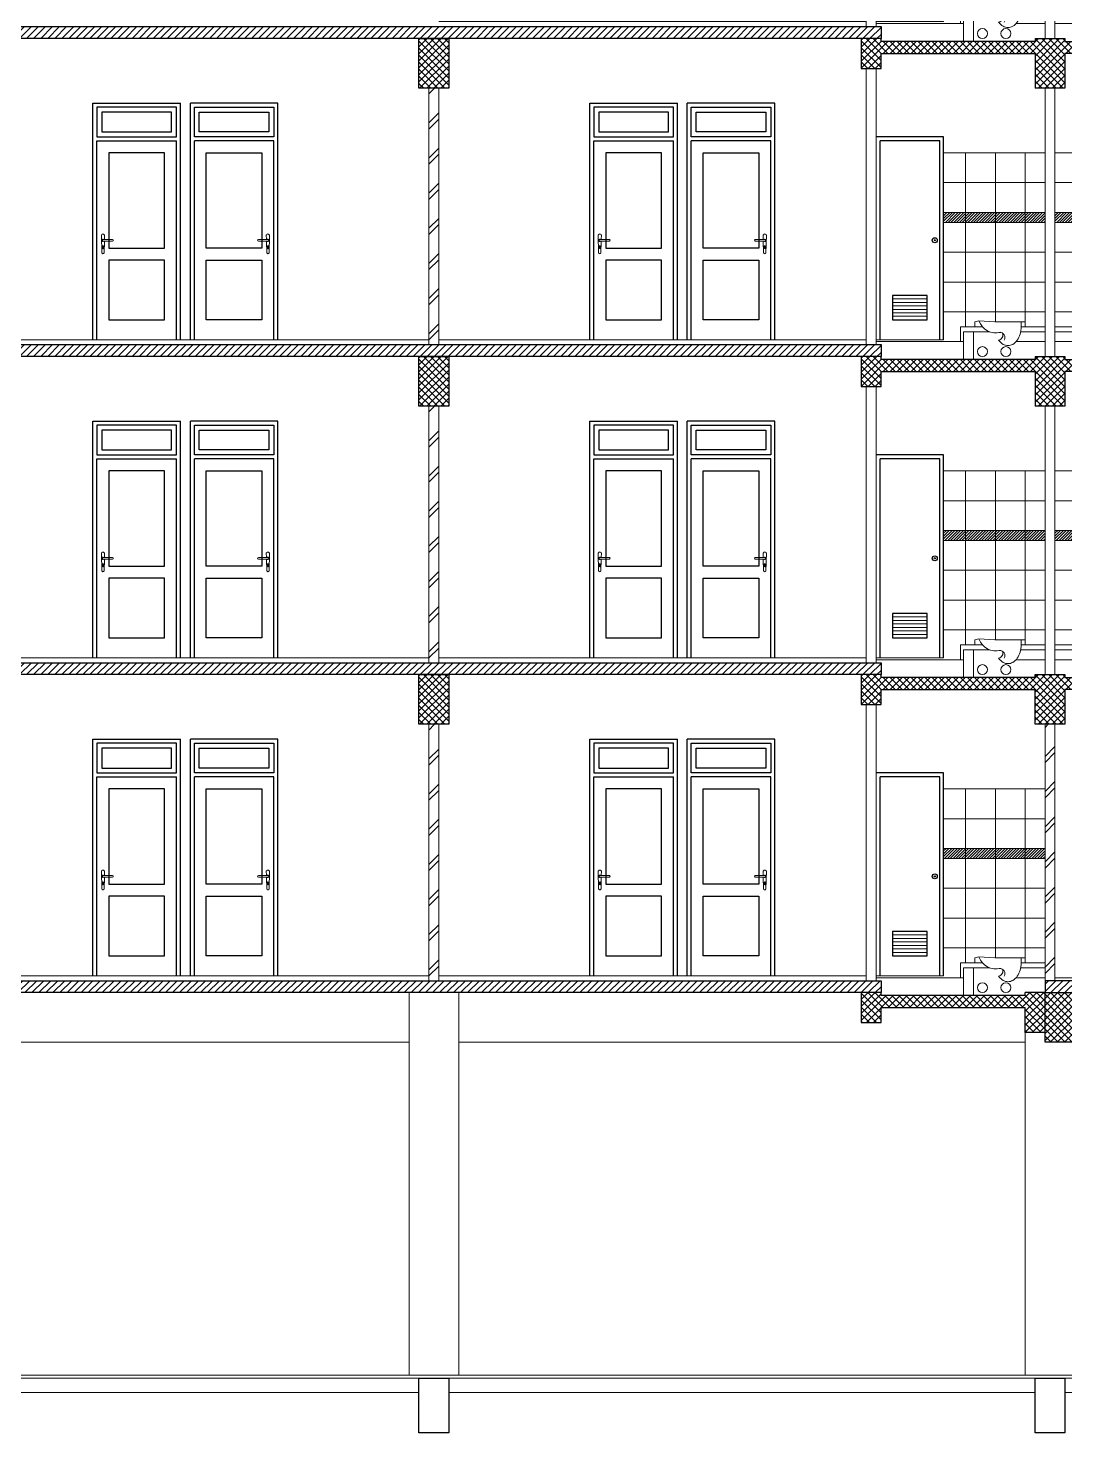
# Model space of a CAD drawing. Header units: millimetres. Extents: x -16 to 103, y -17 to 67.
# Drawn here: x 20.72 to 31.15, y -0.57 to 13.56 of the extents above; entities that cross this region are included whole.
import ezdxf

# ---------------------------------------------------------------- set-up
doc = ezdxf.new("R2010")
doc.units = ezdxf.units.MM
for name, color, linetype, lineweight in [('ars', 11, 'Continuous', 0), ('BLK', 1, 'Continuous', 30), ('lan', 7, 'Continuous', 15), ('SANITAIR', 15, 'Continuous', 9), ('tem', 5, 'Continuous', 20)]:
    doc.layers.add(name, color=color, linetype=linetype, lineweight=lineweight)
doc.layers.add('Kusen', color=30, linetype='Continuous')
pattern_1 = [(45, (0, 0), (-0.03535534, 0.03535534), []), (135, (0, 0), (-0.03535534, -0.03535534), [])]
pattern_2 = [(45, (0, 0), (-0.03535534, 0.03535534), [])]
pattern_3 = [(45, (0, 3.2), (-0.03535534, 0.03535534), []), (135, (0, 3.2), (-0.03535534, -0.03535534), [])]
pattern_4 = [(45, (0, 6.4), (-0.03535534, 0.03535534), []), (135, (0, 6.4), (-0.03535534, -0.03535534), [])]

# ---------------------------------------------------------------- blocks, each defined once
blk = doc.blocks.new('GAGANG PINTU')
at = {"ltscale": 0.2}
for points in [[(1350.091, 1379.836), (1350.09, 1379.884), (1350.094, 1379.884, -0.666667), (1350.118, 1379.884), (1350.122, 1379.884), (1350.118, 1379.7), (1350.114, 1379.7, -1), (1350.098, 1379.7), (1350.094, 1379.7), (1350.091, 1379.82)], [(1350.01, 1379.82, -1), (1350.01, 1379.836), (1350.106, 1379.836, -1), (1350.106, 1379.82), (1350.01, 1379.82)]]:
    blk.add_lwpolyline(points, format="xyb", dxfattribs=at)
at = {"lineweight": 0, "ltscale": 0.2}
blk.add_lwpolyline([(1350.102, 1379.758, -3.732051), (1350.11, 1379.758), (1350.11, 1379.748, -1), (1350.102, 1379.748), (1350.102, 1379.758)], format="xyb", dxfattribs=at)
blk.add_lwpolyline([(1350.105, 1379.768), (1350.107, 1379.768), (1350.107, 1379.76), (1350.105, 1379.76)], close=True, dxfattribs=at)
blk.add_circle((1350.106, 1379.764), 0.0072, dxfattribs=at)
blk.add_arc((1350.106, 1379.828), 0.012, 221.8103, 138.1897, dxfattribs=at)
blk = doc.blocks.new('Sswc2')
for p, q in [((-0.465, 0.01), (-0.505, 0)), ((-0.505, -0.05), (-0.505, 0)), ((-0.306, 0), (-0.465, 0.01)), ((-0.306, 0), (0, 0)), ((-0.04, 0), (-0.04, -0.05)), ((0, 0), (0, -0.05)), ((-0.433, -0.05), (-0.505, -0.05)), ((-0.04, -0.05), (0, -0.05))]:
    blk.add_line(p, q)
blk.add_lwpolyline([(-0.04, -0.05, -0.070615), (-0.051, -0.125, -0.082272), (-0.079, -0.184, -0.106848), (-0.125, -0.227, -0.134472), (-0.173, -0.24, -0.134472), (-0.221, -0.227, -0.106848), (-0.267, -0.184, -0.006572)], format="xyb")
for centre, radius, start, end in [((-0.294, 0.069), 0.181, 199.1507, 284.8781), ((-0.277, -0.131), 0.0539, 281.0512, 16.0423), ((-0.254, -0.159), 0.0509, 329.5758, 97.5426)]:
    blk.add_arc(centre, radius, start, end)
blk = doc.blocks.new('typikal-1')
at = {"layer": 'ars', "linetype": 'ByBlock'}
h = blk.add_hatch(dxfattribs=at)
h.set_pattern_fill('_USER', color=256, scale=0.02, angle=45, pattern_type=0)
h.set_pattern_definition([(45, (-15.215, -6.97), (-0.014142136, 0.014142136), [])])
h.paths.add_polyline_path([(6.15, 1.23), (6.15, 1.33), (5.13, 1.33), (5.13, 1.23)])
h = blk.add_hatch(dxfattribs=at)
h.set_pattern_fill('_USER', color=256, scale=0.02, angle=45, pattern_type=0)
h.set_pattern_definition([(45, (-14.095, -6.97), (-0.014142136, 0.014142136), [])])
h.paths.add_polyline_path([(7.27, 1.23), (7.27, 1.33), (6.25, 1.33), (6.25, 1.23)])
at = {"layer": 'ars'}
for p, q in [((5.13, 1.93), (6.15, 1.93)), ((5.35, 0.18), (5.35, 1.93)), ((5.65, 0.23), (5.65, 1.93)), ((5.95, 0.18), (5.95, 1.93)), ((6.25, 0.18), (6.25, 1.93)), ((6.25, 1.93), (7.27, 1.93)), ((6.45, 0.18), (6.45, 1.93)), ((6.75, 0.23), (6.75, 1.93)), ((7.05, 0.18), (7.05, 1.93)), ((5.13, 1.63), (6.15, 1.63)), ((6.25, 1.63), (7.27, 1.63)), ((5.13, 1.33), (6.15, 1.33)), ((6.25, 1.33), (7.27, 1.33)), ((5.13, 1.23), (6.15, 1.23)), ((6.25, 1.23), (7.27, 1.23)), ((5.13, 0.93), (6.15, 0.93)), ((6.25, 0.93), (7.27, 0.93)), ((5.13, 0.63), (6.15, 0.63)), ((6.25, 0.63), (7.27, 0.63)), ((4.615, 0.46), (4.965, 0.46)), ((4.615, 0.425), (4.965, 0.425)), ((7.785, 0.46), (7.435, 0.46)), ((7.785, 0.425), (7.435, 0.425)), ((4.615, 0.39), (4.965, 0.39)), ((4.615, 0.355), (4.965, 0.355)), ((4.615, 0.32), (4.965, 0.32)), ((4.615, 0.285), (4.965, 0.285)), ((5.13, 0.33), (6.15, 0.33)), ((6.25, 0.33), (7.27, 0.33)), ((7.785, 0.39), (7.435, 0.39)), ((7.785, 0.355), (7.435, 0.355)), ((7.785, 0.32), (7.435, 0.32)), ((7.785, 0.285), (7.435, 0.285))]:
    blk.add_line(p, q, dxfattribs=at)
at = {"layer": 'BLK'}
for p, q in [((6.05, 3.08), (6.35, 3.08)), ((6.35, 2.58), (6.05, 2.58))]:
    blk.add_line(p, q, dxfattribs=at)
for points in [[(6.05, 3.08), (6.05, 3.05), (4.5, 3.05), (4.5, 3.08), (4.3, 3.08), (4.3, 2.78), (4.5, 2.78), (4.5, 2.93), (6.05, 2.93), (6.05, 2.58)], [(6.35, 3.08), (6.35, 3.05), (7.9, 3.05), (7.9, 3.08), (8.1, 3.08), (8.1, 2.78), (7.9, 2.78), (7.9, 2.93), (6.35, 2.93), (6.35, 2.58)]]:
    blk.add_lwpolyline(points, dxfattribs=at)
at = {"layer": 'Kusen'}
for p, q in [((1.57, 0.05), (1.57, 2.43)), ((1.57, 2.43), (2.45, 2.43)), ((2.45, 0.05), (2.45, 2.43)), ((3.43, 2.43), (2.55, 2.43)), ((2.55, 0.05), (2.55, 2.43)), ((3.43, 0.05), (3.43, 2.43)), ((8.97, 0.05), (8.97, 2.43)), ((8.97, 2.43), (9.85, 2.43)), ((9.85, 0.05), (9.85, 2.43)), ((10.83, 2.43), (9.95, 2.43)), ((9.95, 0.05), (9.95, 2.43)), ((10.83, 0.05), (10.83, 2.43)), ((1.61, 0.05), (1.61, 2.05)), ((1.61, 2.05), (2.41, 2.05)), ((2.41, 0.05), (2.41, 2.05)), ((2.59, 0.05), (2.59, 2.05)), ((3.39, 2.05), (2.59, 2.05)), ((3.39, 0.05), (3.39, 2.05)), ((5.13, 2.09), (4.45, 2.09)), ((4.49, 0.05), (4.49, 2.05)), ((5.09, 2.05), (4.49, 2.05)), ((5.09, 0.05), (5.09, 2.05)), ((5.13, 0.05), (5.13, 2.09)), ((7.27, 0.05), (7.27, 2.09)), ((7.27, 2.09), (7.95, 2.09)), ((7.31, 0.05), (7.31, 2.05)), ((7.31, 2.05), (7.91, 2.05)), ((7.91, 0.05), (7.91, 2.05)), ((9.01, 0.05), (9.01, 2.05)), ((9.01, 2.05), (9.81, 2.05)), ((9.81, 0.05), (9.81, 2.05)), ((9.99, 0.05), (9.99, 2.05)), ((10.79, 2.05), (9.99, 2.05)), ((10.79, 0.05), (10.79, 2.05))]:
    blk.add_line(p, q, dxfattribs=at)
for points in [[(2.41, 2.39), (1.61, 2.39), (1.61, 2.09), (2.41, 2.09)], [(2.36, 2.34), (1.66, 2.34), (1.66, 2.14), (2.36, 2.14)], [(2.59, 2.39), (3.39, 2.39), (3.39, 2.09), (2.59, 2.09)], [(2.64, 2.34), (3.34, 2.34), (3.34, 2.14), (2.64, 2.14)], [(9.81, 2.39), (9.01, 2.39), (9.01, 2.09), (9.81, 2.09)], [(9.76, 2.34), (9.06, 2.34), (9.06, 2.14), (9.76, 2.14)], [(9.99, 2.39), (10.79, 2.39), (10.79, 2.09), (9.99, 2.09)], [(10.04, 2.34), (10.74, 2.34), (10.74, 2.14), (10.04, 2.14)], [(1.73, 1.93), (1.73, 0.97), (2.29, 0.97), (2.29, 1.93)], [(3.27, 1.93), (3.27, 0.97), (2.71, 0.97), (2.71, 1.93)], [(9.13, 1.93), (9.13, 0.97), (9.69, 0.97), (9.69, 1.93)], [(10.67, 1.93), (10.67, 0.97), (10.11, 0.97), (10.11, 1.93)], [(1.73, 0.85), (1.73, 0.25), (2.29, 0.25), (2.29, 0.85)], [(3.27, 0.85), (3.27, 0.25), (2.71, 0.25), (2.71, 0.85)], [(9.13, 0.85), (9.13, 0.25), (9.69, 0.25), (9.69, 0.85)], [(10.67, 0.85), (10.67, 0.25), (10.11, 0.25), (10.11, 0.85)], [(4.615, 0.25), (4.965, 0.25), (4.965, 0.495), (4.615, 0.495)], [(7.785, 0.25), (7.435, 0.25), (7.435, 0.495), (7.785, 0.495)]]:
    blk.add_lwpolyline(points, close=True, dxfattribs=at)
for centre, radius in [((5.04, 1.05), 0.025), ((5.04, 1.05), 0.005), ((7.36, 1.05), 0.025), ((7.36, 1.05), 0.005)]:
    blk.add_circle(centre, radius, dxfattribs=at)
at = {"layer": 'lan'}
for p, q in [((5.3, 0.03), (5.3, 0.18)), ((5.3, 0.18), (5.52, 0.18)), ((5.91, 0.18), (6.15, 0.18)), ((6.15, 0.18), (5.95, 0.18)), ((6.49, 0.18), (6.25, 0.18)), ((6.25, 0.18), (6.45, 0.18)), ((7.1, 0.18), (6.88, 0.18)), ((7.1, 0.03), (7.1, 0.18)), ((0.05, 0.05), (4.35, 0.05)), ((4.45, 0.05), (5.13, 0.05)), ((4.45, 0.03), (5.33, 0.03)), ((5.43, 0.13), (5.592, 0.13)), ((5.858, 0.03), (6.15, 0.03)), ((5.905, 0.13), (6.15, 0.13)), ((6.15, 0.13), (5.95, 0.13)), ((6.15, 0.03), (5.95, 0.03)), ((6.495, 0.13), (6.25, 0.13)), ((6.25, 0.13), (6.45, 0.13)), ((6.542, 0.03), (6.25, 0.03)), ((6.25, 0.03), (6.45, 0.03)), ((6.97, 0.13), (6.808, 0.13)), ((7.95, 0.03), (7.07, 0.03)), ((7.95, 0.05), (7.27, 0.05)), ((12.35, 0.05), (8.05, 0.05))]:
    blk.add_line(p, q, dxfattribs=at)
for centre in [(5.52, -0.07), (5.756, -0.07), (6.644, -0.07), (6.88, -0.07)]:
    blk.add_circle(centre, 0.05, dxfattribs=at)
at = {"layer": 'tem'}
for p, q in [((4.35, 2.78), (4.35, 0)), ((4.45, 0), (4.45, 2.78)), ((7.95, 0), (7.95, 2.78)), ((8.05, 2.78), (8.05, 0)), ((6.15, 2.58), (6.15, -0.12)), ((6.25, -0.12), (6.25, 2.58)), ((5.33, -0.15), (5.33, 0.13)), ((5.33, 0.13), (5.43, 0.13)), ((5.43, -0.15), (5.43, 0.13)), ((6.97, -0.15), (6.97, 0.13)), ((7.07, 0.13), (6.97, 0.13)), ((7.07, -0.15), (7.07, 0.13))]:
    blk.add_line(p, q, dxfattribs=at)
at = {"layer": 'ars', "extrusion": (0, 0, -1), "zscale": -1, "rotation": 359.9999927123874}
for p in [(-1351.776, -1378.778), (-1359.176, -1378.778)]:
    blk.add_blockref('GAGANG PINTU', p, dxfattribs=at)
at = {"layer": 'ars', "extrusion": (0, 0, -1), "xscale": -1, "zscale": -1, "rotation": 7.287612593387394e-06}
for p in [(1346.776, -1378.778), (1339.376, -1378.778)]:
    blk.add_blockref('GAGANG PINTU', p, dxfattribs=at)
at = {"layer": 'SANITAIR'}
blk.add_blockref('Sswc2', (5.95, 0.23), dxfattribs=at)
at = {"layer": 'SANITAIR', "xscale": -1}
blk.add_blockref('Sswc2', (6.45, 0.23), dxfattribs=at)

msp = doc.modelspace()

# ---------------------------------------------------------------- hatches: boundary and pattern name
at = {"layer": 'ars'}
h = msp.add_hatch(dxfattribs=at)
h.set_pattern_fill('_USER', color=256, scale=0.05, angle=45, pattern_type=0)
h.set_pattern_definition([(45, (0, 6.4), (-0.03535534, 0.03535534), [])])
h.paths.add_polyline_path([(29.3, 13.455), (20.3, 13.455), (20.3, 13.575), (29.3, 13.575)])
h = msp.add_hatch(dxfattribs=at)
h.set_pattern_fill('_USER', color=256, scale=0.05, angle=45, double=1, pattern_type=0)
h.set_pattern_definition(pattern_4)
h.paths.add_polyline_path([(24.95, 13.455), (24.65, 13.455), (24.65, 12.955), (24.95, 12.955)])
h = msp.add_hatch(dxfattribs=at)
h.set_pattern_fill('_USER', color=256, scale=0.05, angle=45, double=1, pattern_type=0)
h.set_pattern_definition(pattern_4)
h.paths.add_polyline_path([(29.1, 13.455), (29.3, 13.455), (29.3, 13.425), (30.85, 13.425), (30.85, 13.455), (31.15, 13.455), (31.15, 13.425), (32.7, 13.425), (32.7, 13.455), (32.9, 13.455), (32.9, 13.155), (32.7, 13.155), (32.7, 13.305), (31.15, 13.305), (31.15, 12.955), (30.85, 12.955), (30.85, 13.305), (29.3, 13.305), (29.3, 13.155), (29.1, 13.155)])
h = msp.add_hatch(dxfattribs=at)
h.set_pattern_fill('TEMBOK', color=256, scale=0.25)
h.set_pattern_definition([(45, (37.2, 9.5), (-0.1767767, 0.1767767), []), (45, (37.2625, 9.5), (-0.1767767, 0.1767767), [])])
h.paths.add_polyline_path([(24.75, 12.955), (24.85, 12.955), (24.85, 10.375), (24.75, 10.375)])
h = msp.add_hatch(dxfattribs=at)
h.set_pattern_fill('_USER', color=256, scale=0.05, angle=45, pattern_type=0)
h.set_pattern_definition([(45, (0, 3.2), (-0.03535534, 0.03535534), [])])
h.paths.add_polyline_path([(29.3, 10.255), (20.3, 10.255), (20.3, 10.375), (29.3, 10.375)])
h = msp.add_hatch(dxfattribs=at)
h.set_pattern_fill('_USER', color=256, scale=0.05, angle=45, double=1, pattern_type=0)
h.set_pattern_definition(pattern_3)
h.paths.add_polyline_path([(24.95, 10.255), (24.65, 10.255), (24.65, 9.755), (24.95, 9.755)])
h = msp.add_hatch(dxfattribs=at)
h.set_pattern_fill('_USER', color=256, scale=0.05, angle=45, double=1, pattern_type=0)
h.set_pattern_definition(pattern_3)
h.paths.add_polyline_path([(29.1, 10.255), (29.3, 10.255), (29.3, 10.225), (30.85, 10.225), (30.85, 10.255), (31.15, 10.255), (31.15, 10.225), (32.7, 10.225), (32.7, 10.255), (32.9, 10.255), (32.9, 9.955), (32.7, 9.955), (32.7, 10.105), (31.15, 10.105), (31.15, 9.755), (30.85, 9.755), (30.85, 10.105), (29.3, 10.105), (29.3, 9.955), (29.1, 9.955)])
h = msp.add_hatch(dxfattribs=at)
h.set_pattern_fill('TEMBOK', color=256, scale=0.25)
h.set_pattern_definition([(45, (37.2, 6.3), (-0.1767767, 0.1767767), []), (45, (37.2625, 6.3), (-0.1767767, 0.1767767), [])])
h.paths.add_polyline_path([(24.75, 9.755), (24.85, 9.755), (24.85, 7.175), (24.75, 7.175)])
h = msp.add_hatch(dxfattribs=at)
h.set_pattern_fill('_USER', color=256, scale=0.05, angle=45, pattern_type=0)
h.set_pattern_definition(pattern_2)
h.paths.add_polyline_path([(29.3, 7.055), (20.3, 7.055), (20.3, 7.175), (29.3, 7.175)])
h = msp.add_hatch(dxfattribs=at)
h.set_pattern_fill('_USER', color=256, scale=0.05, angle=45, double=1, pattern_type=0)
h.set_pattern_definition(pattern_1)
h.paths.add_polyline_path([(24.95, 7.055), (24.65, 7.055), (24.65, 6.555), (24.95, 6.555)])
h = msp.add_hatch(dxfattribs=at)
h.set_pattern_fill('_USER', color=256, scale=0.05, angle=45, double=1, pattern_type=0)
h.set_pattern_definition(pattern_1)
h.paths.add_polyline_path([(29.1, 7.055), (29.3, 7.055), (29.3, 7.025), (30.85, 7.025), (30.85, 7.055), (31.15, 7.055), (31.15, 7.025), (32.7, 7.025), (32.7, 7.055), (32.9, 7.055), (32.9, 6.755), (32.7, 6.755), (32.7, 6.905), (31.15, 6.905), (31.15, 6.555), (30.85, 6.555), (30.85, 6.905), (29.3, 6.905), (29.3, 6.755), (29.1, 6.755)])
h = msp.add_hatch(dxfattribs=at)
h.set_pattern_fill('TEMBOK', color=256, scale=0.25)
h.set_pattern_definition([(45, (37.2, 3.1), (-0.1767767, 0.1767767), []), (45, (37.2625, 3.1), (-0.1767767, 0.1767767), [])])
h.paths.add_polyline_path([(24.75, 6.555), (24.85, 6.555), (24.85, 3.975), (24.75, 3.975)])
h = msp.add_hatch(dxfattribs=at)
h.set_pattern_fill('TEMBOK', color=256, scale=0.25)
h.set_pattern_definition([(45, (31, 3.1), (-0.176777, 0.176777), []), (45, (31.0625, 3.1), (-0.176777, 0.176777), [])])
h.paths.add_polyline_path([(30.95, 6.555), (31.05, 6.555), (31.05, 3.975), (30.95, 3.975)])
at = {"layer": 'ars', "linetype": 'ByBlock'}
h = msp.add_hatch(dxfattribs=at)
h.set_pattern_fill('_USER', color=256, scale=0.02, angle=45, pattern_type=0)
h.set_pattern_definition([(45, (-15.215, -6.97), (-0.014142136, 0.014142136), [])])
h.paths.add_polyline_path([(30.95, 5.205), (30.95, 5.305), (29.93, 5.305), (29.93, 5.205)])
at = {"layer": 'ars'}
h = msp.add_hatch(dxfattribs=at)
h.set_pattern_fill('_USER', color=256, scale=0.05, angle=45, pattern_type=0)
h.set_pattern_definition(pattern_2)
h.paths.add_polyline_path([(29.3, 3.855), (20.3, 3.855), (20.3, 3.975), (29.3, 3.975)])
h = msp.add_hatch(dxfattribs=at)
h.set_pattern_fill('_USER', color=256, scale=0.05, angle=45, pattern_type=0)
h.set_pattern_definition(pattern_2)
h.paths.add_polyline_path([(30.95, 3.855), (43.45, 3.855), (43.45, 3.975), (30.95, 3.975)])
h = msp.add_hatch(dxfattribs=at)
h.set_pattern_fill('_USER', color=256, scale=0.05, angle=45, double=1, pattern_type=0)
h.set_pattern_definition(pattern_1)
h.paths.add_polyline_path([(29.1, 3.855), (29.3, 3.855), (29.3, 3.825), (30.75, 3.825), (30.75, 3.855), (30.95, 3.855), (30.95, 3.735), (30.95, 3.455), (30.75, 3.455), (30.75, 3.705), (29.3, 3.705), (29.3, 3.555), (29.1, 3.555)])
h = msp.add_hatch(dxfattribs=at)
h.set_pattern_fill('_USER', color=256, scale=0.05, angle=45, double=1, pattern_type=0)
h.set_pattern_definition(pattern_1)
h.paths.add_polyline_path([(30.95, 3.855), (30.95, 3.355), (31.25, 3.355), (31.25, 3.855)])

# ---------------------------------------------------------------- linework, layer by layer
for p, q in [((29.93, 5.905), (30.95, 5.905)), ((30.15, 4.155), (30.15, 5.905)), ((30.45, 4.205), (30.45, 5.905)), ((30.75, 4.155), (30.75, 5.905)), ((29.93, 5.605), (30.95, 5.605)), ((29.93, 5.305), (30.95, 5.305)), ((29.93, 5.205), (30.95, 5.205)), ((29.93, 4.905), (30.95, 4.905)), ((29.93, 4.605), (30.95, 4.605)), ((29.415, 4.435), (29.765, 4.435)), ((29.415, 4.4), (29.765, 4.4)), ((29.415, 4.365), (29.765, 4.365)), ((29.415, 4.33), (29.765, 4.33)), ((29.415, 4.295), (29.765, 4.295)), ((29.415, 4.26), (29.765, 4.26)), ((29.93, 4.305), (30.95, 4.305))]:
    msp.add_line(p, q, dxfattribs=at)
at = {"layer": 'BLK'}
for p, q in [((30.85, 7.025), (30.85, 7.055)), ((30.85, 7.055), (31.15, 7.055)), ((31.15, 7.055), (31.15, 7.025)), ((30.85, 6.555), (30.85, 6.905)), ((31.15, 6.905), (31.15, 6.555)), ((31.15, 6.555), (30.85, 6.555)), ((30.75, 3.825), (29.3, 3.825)), ((30.75, 3.825), (29.3, 3.825)), ((30.95, 3.735), (30.95, 3.855)), ((29.3, 3.705), (30.75, 3.705))]:
    msp.add_line(p, q, dxfattribs=at)
at = {"layer": 'BLK', "linetype": 'Continuous', "ltscale": 2}
for p, q in [((29.1, 3.855), (29.1, 3.555)), ((29.3, 3.825), (29.3, 3.855)), ((29.3, 3.825), (29.3, 3.855)), ((30.75, 3.825), (30.75, 3.855)), ((30.95, 3.855), (30.75, 3.855)), ((30.75, 3.825), (30.75, 3.855)), ((30.95, 3.855), (30.75, 3.855)), ((29.3, 3.555), (29.3, 3.705)), ((30.75, 3.455), (30.75, 3.705)), ((29.1, 3.555), (29.3, 3.555)), ((30.95, 3.455), (30.75, 3.455))]:
    msp.add_line(p, q, dxfattribs=at)
at = {"layer": 'BLK'}
for points in [[(29.3, 13.455), (20.3, 13.455), (20.3, 13.575), (29.3, 13.575)], [(24.95, 12.955), (24.65, 12.955), (24.65, 13.455), (24.95, 13.455)], [(29.3, 10.255), (20.3, 10.255), (20.3, 10.375), (29.3, 10.375)], [(24.95, 9.755), (24.65, 9.755), (24.65, 10.255), (24.95, 10.255)], [(29.3, 7.055), (20.3, 7.055), (20.3, 7.175), (29.3, 7.175)], [(24.95, 6.555), (24.65, 6.555), (24.65, 7.055), (24.95, 7.055)], [(29.3, 3.855), (20.3, 3.855), (20.3, 3.975), (29.3, 3.975)], [(30.95, 3.855), (43.45, 3.855), (43.45, 3.975), (30.95, 3.975)], [(31.25, 3.355), (30.95, 3.355), (30.95, 3.855), (31.25, 3.855)]]:
    msp.add_lwpolyline(points, close=True, dxfattribs=at)
for points in [[(30.85, 7.025), (29.3, 7.025), (29.3, 7.055), (29.1, 7.055), (29.1, 6.755), (29.3, 6.755), (29.3, 6.905), (30.85, 6.905)], [(31.15, 7.025), (32.7, 7.025), (32.7, 7.055), (32.9, 7.055), (32.9, 6.755), (32.7, 6.755), (32.7, 6.905), (31.15, 6.905)]]:
    msp.add_lwpolyline(points, dxfattribs=at)
at = {"layer": 'BLK', "ltscale": 2}
for points in [[(24.95, -0.575), (24.65, -0.575), (24.65, -0.025), (24.95, -0.025)], [(31.15, -0.575), (30.85, -0.575), (30.85, -0.025), (31.15, -0.025)]]:
    msp.add_lwpolyline(points, close=True, dxfattribs=at)
at = {"layer": 'Kusen'}
for p, q in [((21.37, 10.425), (21.37, 12.805)), ((21.37, 12.805), (22.25, 12.805)), ((22.25, 10.425), (22.25, 12.805)), ((23.23, 12.805), (22.35, 12.805)), ((22.35, 10.425), (22.35, 12.805)), ((23.23, 10.425), (23.23, 12.805)), ((21.41, 10.425), (21.41, 12.425)), ((21.41, 12.425), (22.21, 12.425)), ((22.21, 10.425), (22.21, 12.425)), ((22.39, 10.425), (22.39, 12.425)), ((23.19, 12.425), (22.39, 12.425)), ((23.19, 10.425), (23.19, 12.425)), ((21.37, 7.225), (21.37, 9.605)), ((21.37, 9.605), (22.25, 9.605)), ((22.25, 7.225), (22.25, 9.605)), ((23.23, 9.605), (22.35, 9.605)), ((22.35, 7.225), (22.35, 9.605)), ((23.23, 7.225), (23.23, 9.605)), ((21.41, 7.225), (21.41, 9.225)), ((21.41, 9.225), (22.21, 9.225)), ((22.21, 7.225), (22.21, 9.225)), ((22.39, 7.225), (22.39, 9.225)), ((23.19, 9.225), (22.39, 9.225)), ((23.19, 7.225), (23.19, 9.225)), ((21.37, 4.025), (21.37, 6.405)), ((21.37, 6.405), (22.25, 6.405)), ((22.25, 4.025), (22.25, 6.405)), ((23.23, 6.405), (22.35, 6.405)), ((22.35, 4.025), (22.35, 6.405)), ((23.23, 4.025), (23.23, 6.405)), ((26.37, 4.025), (26.37, 6.405)), ((26.37, 6.405), (27.25, 6.405)), ((27.25, 4.025), (27.25, 6.405)), ((28.23, 6.405), (27.35, 6.405)), ((27.35, 4.025), (27.35, 6.405)), ((28.23, 4.025), (28.23, 6.405)), ((21.41, 4.025), (21.41, 6.025)), ((21.41, 6.025), (22.21, 6.025)), ((22.21, 4.025), (22.21, 6.025)), ((22.39, 4.025), (22.39, 6.025)), ((23.19, 6.025), (22.39, 6.025)), ((23.19, 4.025), (23.19, 6.025)), ((26.41, 4.025), (26.41, 6.025)), ((26.41, 6.025), (27.21, 6.025)), ((27.21, 4.025), (27.21, 6.025)), ((27.39, 4.025), (27.39, 6.025)), ((28.19, 6.025), (27.39, 6.025)), ((28.19, 4.025), (28.19, 6.025)), ((29.93, 6.065), (29.25, 6.065)), ((29.29, 4.025), (29.29, 6.025)), ((29.89, 6.025), (29.29, 6.025)), ((29.89, 4.025), (29.89, 6.025)), ((29.93, 4.025), (29.93, 6.065))]:
    msp.add_line(p, q, dxfattribs=at)
for points in [[(22.21, 12.765), (21.41, 12.765), (21.41, 12.465), (22.21, 12.465)], [(22.39, 12.765), (23.19, 12.765), (23.19, 12.465), (22.39, 12.465)], [(22.16, 12.715), (21.46, 12.715), (21.46, 12.515), (22.16, 12.515)], [(22.44, 12.715), (23.14, 12.715), (23.14, 12.515), (22.44, 12.515)], [(21.53, 12.305), (21.53, 11.345), (22.09, 11.345), (22.09, 12.305)], [(23.07, 12.305), (23.07, 11.345), (22.51, 11.345), (22.51, 12.305)], [(21.53, 11.225), (21.53, 10.625), (22.09, 10.625), (22.09, 11.225)], [(23.07, 11.225), (23.07, 10.625), (22.51, 10.625), (22.51, 11.225)], [(22.21, 9.565), (21.41, 9.565), (21.41, 9.265), (22.21, 9.265)], [(22.16, 9.515), (21.46, 9.515), (21.46, 9.315), (22.16, 9.315)], [(22.39, 9.565), (23.19, 9.565), (23.19, 9.265), (22.39, 9.265)], [(22.44, 9.515), (23.14, 9.515), (23.14, 9.315), (22.44, 9.315)], [(21.53, 9.105), (21.53, 8.145), (22.09, 8.145), (22.09, 9.105)], [(23.07, 9.105), (23.07, 8.145), (22.51, 8.145), (22.51, 9.105)], [(21.53, 8.025), (21.53, 7.425), (22.09, 7.425), (22.09, 8.025)], [(23.07, 8.025), (23.07, 7.425), (22.51, 7.425), (22.51, 8.025)], [(22.21, 6.365), (21.41, 6.365), (21.41, 6.065), (22.21, 6.065)], [(22.39, 6.365), (23.19, 6.365), (23.19, 6.065), (22.39, 6.065)], [(27.21, 6.365), (26.41, 6.365), (26.41, 6.065), (27.21, 6.065)], [(27.39, 6.365), (28.19, 6.365), (28.19, 6.065), (27.39, 6.065)], [(22.16, 6.315), (21.46, 6.315), (21.46, 6.115), (22.16, 6.115)], [(22.44, 6.315), (23.14, 6.315), (23.14, 6.115), (22.44, 6.115)], [(27.16, 6.315), (26.46, 6.315), (26.46, 6.115), (27.16, 6.115)], [(27.44, 6.315), (28.14, 6.315), (28.14, 6.115), (27.44, 6.115)], [(21.53, 5.905), (21.53, 4.945), (22.09, 4.945), (22.09, 5.905)], [(23.07, 5.905), (23.07, 4.945), (22.51, 4.945), (22.51, 5.905)], [(26.53, 5.905), (26.53, 4.945), (27.09, 4.945), (27.09, 5.905)], [(28.07, 5.905), (28.07, 4.945), (27.51, 4.945), (27.51, 5.905)], [(21.53, 4.825), (21.53, 4.225), (22.09, 4.225), (22.09, 4.825)], [(23.07, 4.825), (23.07, 4.225), (22.51, 4.225), (22.51, 4.825)], [(26.53, 4.825), (26.53, 4.225), (27.09, 4.225), (27.09, 4.825)], [(28.07, 4.825), (28.07, 4.225), (27.51, 4.225), (27.51, 4.825)], [(29.415, 4.225), (29.765, 4.225), (29.765, 4.47), (29.415, 4.47)]]:
    msp.add_lwpolyline(points, close=True, dxfattribs=at)
for radius in [0.025, 0.005]:
    msp.add_circle((29.84, 5.025), radius, dxfattribs=at)
at = {"layer": 'lan'}
for p, q in [((24.75, 10.425), (20.45, 10.425)), ((24.75, 7.225), (20.45, 7.225)), ((30.1, 4.005), (30.1, 4.155)), ((30.1, 4.155), (30.3199, 4.155)), ((30.23, 4.105), (30.3918, 4.105)), ((30.7053, 4.105), (30.95, 4.105)), ((30.71, 4.155), (30.95, 4.155)), ((24.75, 4.025), (20.45, 4.025)), ((24.85, 4.025), (29.15, 4.025)), ((29.25, 4.025), (29.93, 4.025)), ((29.25, 4.005), (30.13, 4.005)), ((30.6585, 4.005), (30.95, 4.005)), ((31.05, 4.005), (43.35, 4.005)), ((55.75, 0.005), (18.65, 0.005)), ((43.25, -0.025), (12.45, -0.025)), ((24.65, -0.17), (18.75, -0.17)), ((24.95, -0.17), (30.85, -0.17)), ((37.05, -0.17), (31.15, -0.17))]:
    msp.add_line(p, q, dxfattribs=at)
for centre in [(30.32, 3.905), (30.556, 3.905)]:
    msp.add_circle(centre, 0.05, dxfattribs=at)
at = {"layer": 'tem'}
for p, q in [((29.15, 6.755), (29.15, 3.975)), ((29.25, 3.975), (29.25, 6.755)), ((30.13, 3.825), (30.13, 4.105)), ((30.13, 4.105), (30.23, 4.105)), ((30.23, 3.825), (30.23, 4.105))]:
    msp.add_line(p, q, dxfattribs=at)
at = {"layer": 'tem', "ltscale": 2}
for p, q in [((24.55, 0.005), (24.55, 3.855)), ((25.05, 0.005), (25.05, 3.855)), ((30.75, 0.005), (30.75, 3.455)), ((24.55, 3.355), (18.85, 3.355)), ((30.75, 3.355), (25.05, 3.355))]:
    msp.add_line(p, q, dxfattribs=at)
for points in [[(24.85, 12.955), (24.75, 12.955), (24.75, 10.375), (24.85, 10.375)], [(24.85, 9.755), (24.75, 9.755), (24.75, 7.175), (24.85, 7.175)], [(24.85, 6.555), (24.75, 6.555), (24.75, 3.975), (24.85, 3.975)], [(31.05, 6.555), (30.95, 6.555), (30.95, 3.975), (31.05, 3.975)]]:
    msp.add_lwpolyline(points, close=True, dxfattribs=at)

# ---------------------------------------------------------------- block references
at = {"layer": 'ars', "extrusion": (0, 0, -1), "zscale": -1, "rotation": 359.9999927123874}
for p in [(-1371.5762, -1368.4033), (-1371.5762, -1371.6033), (-1371.5762, -1374.8033)]:
    msp.add_blockref('GAGANG PINTU', p, dxfattribs=at)
at = {"layer": 'ars', "extrusion": (0, 0, -1), "xscale": -1, "zscale": -1, "rotation": 7.287612593387394e-06}
for p in [(1326.9762, -1368.4033), (1326.9762, -1371.6033), (1326.9762, -1374.8033), (1321.9762, -1374.8033)]:
    msp.add_blockref('GAGANG PINTU', p, dxfattribs=at)
at = {"layer": 'ars', "xscale": -1, "rotation": 7.287612593387394e-06}
msp.add_blockref('GAGANG PINTU', (1376.5762, -1374.8033), dxfattribs=at)
at = {"layer": 'lan'}
for p in [(24.8, 13.575), (24.8, 10.375), (24.8, 7.175)]:
    msp.add_blockref('typikal-1', p, dxfattribs=at)
at = {"layer": 'SANITAIR', "extrusion": (0, 0, -1), "xscale": -1, "zscale": -1}
msp.add_blockref('Sswc2', (-30.75, 4.205), dxfattribs=at)

doc.saveas('drawing.dxf')
